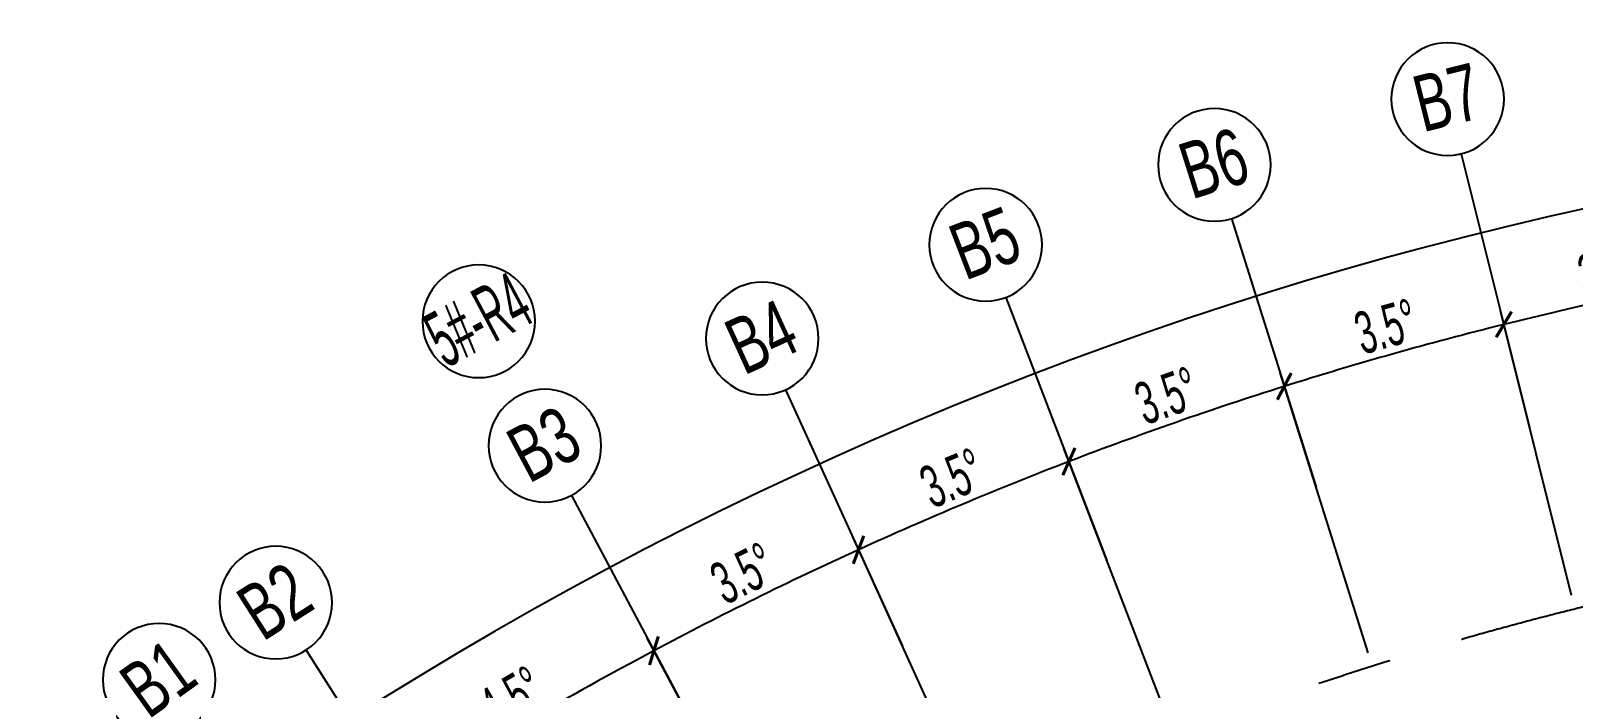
# Model space of a CAD drawing. Extents: x 36903891 to 38126251, y 2073392 to 2924740.
# Drawn here: x 37009926 to 37075620, y 2425515 to 2453514 of the extents above; entities that cross this region are included whole.
import ezdxf
from ezdxf.enums import TextEntityAlignment as Align
from ezdxf.xclip import XClip

# ---------------------------------------------------------------- set-up
doc = ezdxf.new("R2010")
doc.units = 0
doc.header["$LTSCALE"] = 1000
doc.header["$XCLIPFRAME"] = 0
doc.linetypes.add('CENTER', pattern=[2, 1.25, -0.25, 0.25, -0.25])
doc.linetypes.add('CENTER2', pattern=[28.575, 19.05, -3.175, 3.175, -3.175])
doc.layers.get('0').update_dxf_attribs({"color": 8})
doc.layers.get('Defpoints').update_dxf_attribs({"color": 8})
for name, color, linetype in [('#标注', 8, 'Continuous'), ('#轴线', 8, 'CENTER2'), ('A-FLOR', 8, 'Continuous'), ('A-GRID', 8, 'CENTER'), ('C-AXIS-DIMS-500', 8, 'Continuous'), ('DIM', 8, 'Continuous')]:
    doc.layers.add(name, color=color, linetype=linetype)
doc.styles.add('#文字', font='jrs.shx', dxfattribs={"width": 0.7, "bigfont": 'hztxt.shx'})
doc.styles.add('JHZX', font='jrs.shx', dxfattribs={"width": 0.6, "bigfont": 'jhz.shx'})
doc.dimstyles.new('JZBZ-600', dxfattribs={"dimscale": 600, "dimtxt": 3, "dimasz": 1.5, "dimexe": 1, "dimexo": 1, "dimgap": 0.5, "dimtad": 1, "dimdec": 0, "dimdsep": 46, "dimtxsty": 'JHZX', "dimblk1": 'ARCHTICK', "dimblk2": 'ARCHTICK', "dimsah": 1, "dimcen": 0, "dimclrd": 1, "dimclre": 1, "dimclrt": 2, "dimadec": 1, "dimazin": 2, "dimtfac": 1, "dimtdec": 0, "dimtix": 1, "dimtmove": 0, "dimatfit": 3, "dimfxl": 1, "dimtolj": 1, "dimlwd": -1, "dimlwe": -1, "dimarcsym": 1})

# ---------------------------------------------------------------- blocks, each defined once
blk = doc.blocks.new('_ARCHTICK')
at = {"color": 0, "linetype": 'ByBlock', "const_width": 0.15}
blk.add_lwpolyline([(-0.5, -0.5), (0.5, 0.5)], dxfattribs=at)
blk = doc.blocks.new('*D194')
at = {"layer": '#标注', "transparency": 16777216}
for p, q in [((36697229, 3039962), (36687879, 3053567)), ((36885580, 3021821), (36897355, 3033391))]:
    blk.add_line(p, q, dxfattribs=at)
blk.add_arc((36780595, 2918663), 163093, 44.49717, 124.49963, dxfattribs=at)
at = {"layer": 'Defpoints', "color": 0, "transparency": 16777216}
for p in [(36833249, 3073022), (36697569, 3039468), (36885152, 3021400), (36780595, 2918663)]:
    blk.add_point(p, dxfattribs=at)
at = {"layer": '#标注', "transparency": 16777216, "xscale": 900, "yscale": 900, "zscale": 900}
for p, rotation in [((36688219, 3053073), 214.4996298123025), ((36896927, 3032971), 314.4971693134276)]:
    blk.add_blockref('_ARCHTICK', p, dxfattribs=dict(at, rotation=rotation))
at = {"layer": '#标注', "transparency": 16777216, "insert": (36796346, 3082199), "char_height": 1800, "attachment_point": 5, "rotation": 354.4984, "style": 'JHZX'}
blk.add_mtext('\\A1;80°', dxfattribs=at)
blk = doc.blocks.new('*D237')
at = {"layer": '#标注', "transparency": 16777216}
for p, q in [((36753774, 3063392), (36751496, 3075682)), ((36744988, 3061484), (36741964, 3073613))]:
    blk.add_line(p, q, dxfattribs=at)
blk.add_arc((36780595, 2918663), 159093, 100.49896, 103.9991, dxfattribs=at)
at = {"layer": 'Defpoints', "color": 0, "transparency": 16777216}
for p in [(36748426, 3074470), (36753883, 3062802), (36745133, 3060902), (36780595, 2918663)]:
    blk.add_point(p, dxfattribs=at)
at = {"layer": '#标注', "transparency": 16777216, "xscale": 900, "yscale": 900, "zscale": 900}
for p, rotation in [((36751605, 3075093), 10.49896001600743), ((36742109, 3073031), 193.999104586552)]:
    blk.add_blockref('_ARCHTICK', p, dxfattribs=dict(at, rotation=rotation))
at = {"layer": '#标注', "transparency": 16777216, "insert": (36746587, 3075307), "char_height": 1800, "attachment_point": 5, "rotation": 12.24903, "style": 'JHZX'}
blk.add_mtext('\\A1;3.5°', dxfattribs=at)
blk = doc.blocks.new('*D273')
at = {"layer": '#标注', "transparency": 16777216}
for p, q in [((36744988, 3061484), (36741964, 3073613)), ((36736335, 3059044), (36732576, 3070966))]:
    blk.add_line(p, q, dxfattribs=at)
blk.add_arc((36780595, 2918663), 159093, 103.9991, 107.49925, dxfattribs=at)
at = {"layer": 'Defpoints', "color": 0, "transparency": 16777216}
for p in [(36738974, 3072215), (36745133, 3060902), (36736515, 3058472), (36780595, 2918663)]:
    blk.add_point(p, dxfattribs=at)
at = {"layer": '#标注', "transparency": 16777216, "xscale": 900, "yscale": 900, "zscale": 900}
for p, rotation in [((36742109, 3073031), 13.99910458655087), ((36732756, 3070393), 197.4992524606835)]:
    blk.add_blockref('_ARCHTICK', p, dxfattribs=dict(at, rotation=rotation))
at = {"layer": '#标注', "transparency": 16777216, "insert": (36737087, 3072938), "char_height": 1800, "attachment_point": 5, "rotation": 15.74918, "style": 'JHZX'}
blk.add_mtext('\\A1;3.5°', dxfattribs=at)
blk = doc.blocks.new('*D274')
at = {"layer": '#标注', "transparency": 16777216}
for p, q in [((36736335, 3059044), (36732576, 3070966)), ((36727847, 3056080), (36723367, 3067750))]:
    blk.add_line(p, q, dxfattribs=at)
blk.add_arc((36780595, 2918663), 159093, 107.49925, 110.9994, dxfattribs=at)
at = {"layer": 'Defpoints', "color": 0, "transparency": 16777216}
for p in [(36729677, 3069388), (36736515, 3058472), (36728062, 3055520), (36780595, 2918663)]:
    blk.add_point(p, dxfattribs=at)
at = {"layer": '#标注', "transparency": 16777216, "xscale": 900, "yscale": 900, "zscale": 900}
for p, rotation in [((36732756, 3070393), 17.49925246068889), ((36723582, 3067190), 200.9994031238031)]:
    blk.add_blockref('_ARCHTICK', p, dxfattribs=dict(at, rotation=rotation))
at = {"layer": '#标注', "transparency": 16777216, "insert": (36727749, 3069994), "char_height": 1800, "attachment_point": 5, "rotation": 19.24933, "style": 'JHZX'}
blk.add_mtext('\\A1;3.5°', dxfattribs=at)
blk = doc.blocks.new('*D275')
at = {"layer": '#标注', "transparency": 16777216}
for p, q in [((36727847, 3056080), (36723367, 3067750)), ((36719556, 3052603), (36714372, 3063978))]:
    blk.add_line(p, q, dxfattribs=at)
blk.add_arc((36780595, 2918663), 159093, 110.9994, 114.49956, dxfattribs=at)
at = {"layer": 'Defpoints', "color": 0, "transparency": 16777216}
for p in [(36720570, 3065998), (36728062, 3055520), (36719805, 3052057), (36780595, 2918663)]:
    blk.add_point(p, dxfattribs=at)
at = {"layer": '#标注', "transparency": 16777216, "xscale": 900, "yscale": 900, "zscale": 900}
for p, rotation in [((36723582, 3067190), 20.99940312379468), ((36714621, 3063432), 204.4995560137901)]:
    blk.add_blockref('_ARCHTICK', p, dxfattribs=dict(at, rotation=rotation))
at = {"layer": '#标注', "transparency": 16777216, "insert": (36718609, 3066486), "char_height": 1800, "attachment_point": 5, "rotation": 22.74948, "style": 'JHZX'}
blk.add_mtext('\\A1;3.5°', dxfattribs=at)
blk = doc.blocks.new('*D276')
at = {"layer": '#标注', "transparency": 16777216}
for p, q in [((36719556, 3052603), (36714372, 3063978)), ((36711492, 3048627), (36705624, 3059664))]:
    blk.add_line(p, q, dxfattribs=at)
blk.add_arc((36780595, 2918663), 159093, 114.49956, 117.99971, dxfattribs=at)
at = {"layer": 'Defpoints', "color": 0, "transparency": 16777216}
for p in [(36711687, 3062059), (36719805, 3052057), (36711774, 3048097), (36780595, 2918663)]:
    blk.add_point(p, dxfattribs=at)
at = {"layer": '#标注', "transparency": 16777216, "xscale": 900, "yscale": 900, "zscale": 900}
for p, rotation in [((36714621, 3063432), 24.4995560137951), ((36705906, 3059134), 207.9997101526708)]:
    blk.add_blockref('_ARCHTICK', p, dxfattribs=dict(at, rotation=rotation))
at = {"layer": '#标注', "transparency": 16777216, "insert": (36709700, 3062426), "char_height": 1800, "attachment_point": 5, "rotation": 26.24963, "style": 'JHZX'}
blk.add_mtext('\\A1;3.5°', dxfattribs=at)
blk = doc.blocks.new('*D277')
at = {"layer": '#标注', "transparency": 16777216}
for p, q in [((36711492, 3048627), (36705624, 3059664)), ((36701505, 3042803), (36694789, 3053345))]:
    blk.add_line(p, q, dxfattribs=at)
blk.add_arc((36780595, 2918663), 159093, 117.99971, 122.50113, dxfattribs=at)
at = {"layer": 'Defpoints', "color": 0, "transparency": 16777216}
for p in [(36702253, 3057130), (36711774, 3048097), (36701828, 3042297), (36780595, 2918663)]:
    blk.add_point(p, dxfattribs=at)
at = {"layer": '#标注', "transparency": 16777216, "xscale": 900, "yscale": 900, "zscale": 900}
for p, rotation in [((36705906, 3059134), 27.99971015265796), ((36695111, 3052839), 212.5011282343614)]:
    blk.add_blockref('_ARCHTICK', p, dxfattribs=dict(at, rotation=rotation))
at = {"layer": '#标注', "transparency": 16777216, "insert": (36699842, 3057129), "char_height": 1800, "attachment_point": 5, "rotation": 30.25042, "style": 'JHZX'}
blk.add_mtext('\\A1;4.5°', dxfattribs=at)
blk = doc.blocks.new('*U283')
blk.add_line((0, -20), (0, -20))
blk.add_circle((0, -24), 4)
at = {"style": 'JHZX', "width": 0.75}
blk.add_attdef('AXES', text='', height=4, dxfattribs=at).set_placement((0, -24), align=Align.MIDDLE_CENTER)
blk = doc.blocks.new('*U51')
blk.add_line((0, -20), (0, 0))
blk.add_circle((0, -24), 4)
at = {"style": 'JHZX', "width": 0.75}
blk.add_attdef('AXES', text='', height=4, dxfattribs=at).set_placement((0, -24), align=Align.MIDDLE_CENTER)
blk = doc.blocks.new('DOTE-11')
at = {"layer": '#轴线'}
blk.add_line((36742860, 3038349), (36736515, 3058472), dxfattribs=at)
blk.add_arc((36780599, 2918657), 146600, 324.5, 183.99981, dxfattribs=at)
blk = doc.blocks.new('ZW-5001')
at = {"layer": 'C-AXIS-DIMS-500'}
blk.add_line((36704900.4, 3069280.7), (36704900.4, 3069280.7), dxfattribs=at)
at = {"layer": '#标注'}
ref = blk.add_blockref('*U51', (36743199, 3068656.8), dxfattribs=dict(at, xscale=-600.0000000000007, yscale=600.0000000000006, rotation=193.999717462654))
ref.add_attrib('AXES', 'B7', dxfattribs={"layer": '0', "height": 2400, "rotation": 13.999717, "style": '#文字', "width": 0.7}).set_placement((36739696.1, 3082706.7), align=Align.MIDDLE_CENTER)
ref = blk.add_blockref('*U51', (36734111.6, 3066093.9), dxfattribs=dict(at, xscale=-600.0000000000003, yscale=600.0000000000003, rotation=197.4996840390624))
ref.add_attrib('AXES', 'B6', dxfattribs={"layer": '0', "height": 2400, "rotation": 17.499684, "style": '#文字', "width": 0.7}).set_placement((36729757.5, 3079903.7), align=Align.MIDDLE_CENTER)
ref = blk.add_blockref('*U51', (36725197.6, 3062980.9), dxfattribs=dict(at, xscale=-600.0000000000002, yscale=600.0000000000002, rotation=200.9996506154705))
ref.add_attrib('AXES', 'B5', dxfattribs={"layer": '0', "height": 2400, "rotation": 20.99965, "style": '#文字', "width": 0.7}).set_placement((36720008.5, 3076499.2), align=Align.MIDDLE_CENTER)
ref = blk.add_blockref('*U283', (36705205.3, 3060451.3), dxfattribs=dict(at, xscale=-600.0000000000007, yscale=600.0000000000007, rotation=207.9995837682867))
ref.add_attrib('AXES', '5#-R4', dxfattribs={"layer": '0', "height": 2400, "rotation": 27.999584, "style": '#文字', "width": 0.5}).set_placement((36698407.5, 3073236.4), align=Align.MIDDLE_CENTER)
ref = blk.add_blockref('*U51', (36716490.3, 3059329.6), dxfattribs=dict(at, xscale=-600.0000000000005, yscale=600.0000000000005, rotation=204.4996171918785))
ref.add_attrib('AXES', 'B4', dxfattribs={"layer": '0', "height": 2400, "rotation": 24.499617, "style": '#文字', "width": 0.7}).set_placement((36710485.6, 3072505.9), align=Align.MIDDLE_CENTER)
ref = blk.add_blockref('*U51', (36708022.1, 3055153.6), dxfattribs=dict(at, xscale=-600.0000000000007, yscale=600.0000000000007, rotation=207.9995837682867))
ref.add_attrib('AXES', 'B3', dxfattribs={"layer": '0', "height": 2400, "rotation": 27.999584, "style": '#文字', "width": 0.7}).set_placement((36701224.3, 3067938.7), align=Align.MIDDLE_CENTER)
ref = blk.add_blockref('*U51', (36697536.4, 3049038.6), dxfattribs=dict(at, xscale=-600.0000000000006, yscale=600.0000000000006, rotation=212.4999107686079))
ref.add_attrib('AXES', 'B2', dxfattribs={"layer": '0', "height": 2400, "rotation": 32.49991, "style": '#文字', "width": 0.7}).set_placement((36689756.3, 3061250.9), align=Align.MIDDLE_CENTER)
ref = blk.add_blockref('*U51', (36693232, 3046197.6), dxfattribs=dict(at, xscale=-600.0000000000005, yscale=600.0000000000006, rotation=215.6847964343068))
ref.add_attrib('AXES', 'B1', dxfattribs={"layer": '0', "height": 2400, "rotation": 35.684796, "style": '#文字', "width": 0.7}).set_placement((36684785.4, 3057958.8), align=Align.MIDDLE_CENTER)
for base, p1, p2, picture, middle in [((36833249.5, 3073022.4), (36885151.9, 3021400.4), (36697568.8, 3039467.8), '*D194', (36796346.2, 3082199.2)), ((36748426, 3074469.8), (36753882.9, 3062801.8), (36745132.9, 3060902.1), '*D237', (36746586.8, 3075306.9)), ((36738973.8, 3072215.2), (36745132.9, 3060902.1), (36736515.1, 3058471.8), '*D273', (36737086.9, 3072938.5)), ((36729676.9, 3069387.8), (36736515.1, 3058471.8), (36728061.8, 3055519.9), '*D274', (36727749.3, 3069994.5)), ((36720569.9, 3065998), (36728061.8, 3055519.9), (36719804.5, 3052057.4), '*D275', (36718608.9, 3066485.9)), ((36711686.9, 3062058.6), (36719804.5, 3052057.4), (36711774, 3048097.3), '*D276', (36709699.7, 3062425.9)), ((36702253, 3057130.2), (36711774, 3048097.3), (36701827.8, 3042296.7), '*D277', (36699842.1, 3057129.2))]:
    dim = blk.add_angular_dim_3p(base=base, center=(36780594.8, 2918662.6), p1=p1, p2=p2, dimstyle='JZBZ-600', override={"dimclrd": 256, "dimclre": 256, "dimclrt": 256}, dxfattribs=at)
    dim.commit()
    dim.dimension.update_dxf_attribs({"geometry": picture, "text_midpoint": middle})
blk = doc.blocks.new('FDGFH')
at = {"layer": 'A-FLOR'}
blk.add_blockref('ZW-5001', (-36780599, -2918657), dxfattribs=at)
at = {"layer": 'A-GRID'}
blk.add_blockref('DOTE-11', (-36780599, -2918657), dxfattribs=at)
blk = doc.blocks.new('JUTEWR')
at = {"layer": 'DIM'}
blk.add_blockref('FDGFH', (36747510, 2929431), dxfattribs=at)

msp = doc.modelspace()

# ---------------------------------------------------------------- block references
at = {"layer": 'DIM'}
ref = msp.add_blockref('JUTEWR', (363648.3, -642797.5), dxfattribs=at)
XClip(ref).set_block_clipping_path([(36540243.0880557299, 2702892.0700622862), (36938694.1744792983, 3117037.741362222)])

doc.saveas('drawing.dxf')
